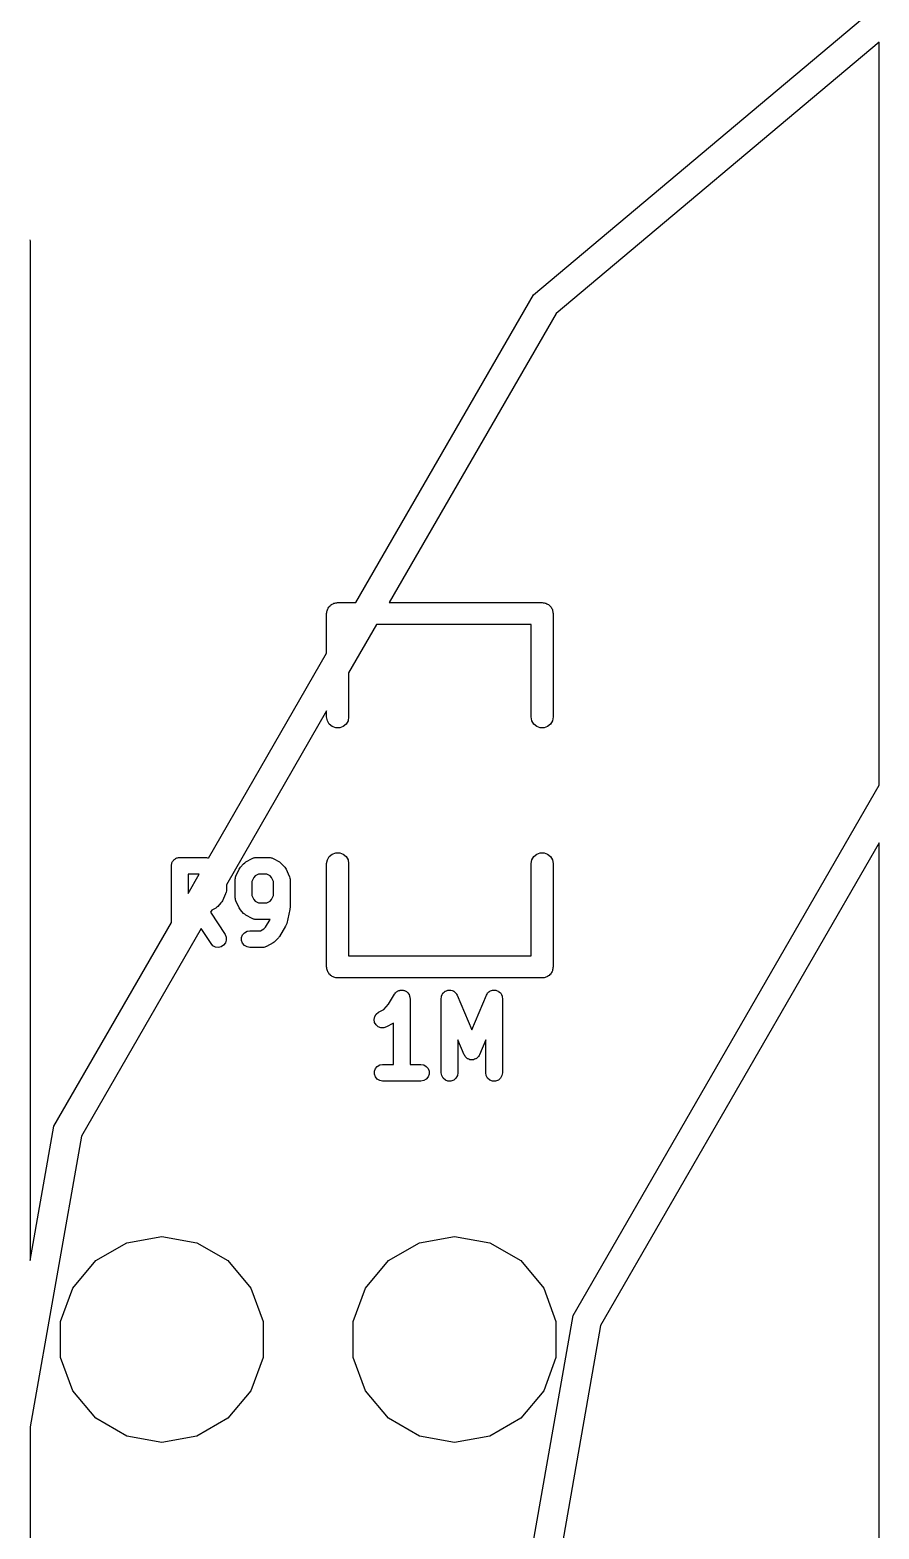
# Model space of a CAD drawing. Extents: x 173.7 to 229.3, y -126 to -74.1.
# Drawn here: x 182.1 to 187.9, y -96.29 to -86.06 of the extents above; entities that cross this region are included whole.
import ezdxf

# ---------------------------------------------------------------- set-up
doc = ezdxf.new("R2010")
doc.units = 0
doc.header["$MEASUREMENT"] = 0
doc.layers.add('BLACK', color=7, linetype='CONTINUOUS')

msp = doc.modelspace()

# ---------------------------------------------------------------- linework, layer by layer
at = {"layer": 'Black'}
for p, q in [((185.54, -87.8663), (187.9, -85.8858)), ((187.9, -86.1429), (185.693, -87.9949)), ((187.9, -91.216), (187.9, -86.1429)), ((182.098, -87.4914), (182.1, -87.5)), ((182.1, -87.5), (182.1, -94.4612)), ((184.326, -89.9685), (185.54, -87.8663)), ((185.693, -87.9949), (184.553, -89.9685)), ((184.126, -90.0435), (184.128, -90.037)), ((184.126, -90.314), (184.126, -90.0435)), ((184.128, -90.0305), (184.13, -90.0243)), ((184.128, -90.037), (184.128, -90.0305)), ((184.13, -90.0243), (184.131, -90.0178)), ((184.131, -90.0178), (184.134, -90.0122)), ((184.134, -90.0122), (184.137, -90.006)), ((184.137, -90.006), (184.141, -90.001)), ((184.141, -90.001), (184.144, -89.9953)), ((184.144, -89.9953), (184.149, -89.9911)), ((184.149, -89.9911), (184.153, -89.986)), ((184.153, -89.986), (184.159, -89.9828)), ((184.159, -89.9828), (184.164, -89.9785)), ((184.164, -89.9785), (184.17, -89.9763)), ((184.17, -89.9763), (184.176, -89.973)), ((184.176, -89.973), (184.182, -89.9719)), ((184.182, -89.9719), (184.188, -89.9696)), ((184.188, -89.9696), (184.195, -89.9696)), ((184.195, -89.9696), (184.201, -89.9685)), ((184.201, -89.9685), (184.326, -89.9685)), ((184.553, -89.9685), (185.599, -89.9685)), ((185.599, -89.9685), (185.605, -89.9696)), ((185.605, -89.9696), (185.612, -89.9696)), ((185.612, -89.9696), (185.618, -89.9719)), ((185.618, -89.9719), (185.624, -89.973)), ((185.624, -89.973), (185.63, -89.9763)), ((185.63, -89.9763), (185.636, -89.9785)), ((185.636, -89.9785), (185.641, -89.9828)), ((185.641, -89.9828), (185.647, -89.986)), ((185.647, -89.986), (185.651, -89.9911)), ((185.651, -89.9911), (185.656, -89.9953)), ((185.656, -89.9953), (185.659, -90.001)), ((185.659, -90.001), (185.663, -90.006)), ((185.663, -90.006), (185.666, -90.0122)), ((185.666, -90.0122), (185.669, -90.0178)), ((185.669, -90.0178), (185.67, -90.0243)), ((185.67, -90.0243), (185.672, -90.0305)), ((185.672, -90.0305), (185.672, -90.037)), ((185.672, -90.037), (185.673, -90.0435)), ((185.673, -90.0435), (185.673, -90.7496)), ((184.467, -90.1185), (184.276, -90.4481)), ((185.523, -90.1185), (184.467, -90.1185)), ((185.523, -90.7496), (185.523, -90.1185)), ((183.318, -91.7135), (184.126, -90.314)), ((184.276, -90.4481), (184.276, -90.7496)), ((184.126, -90.7079), (183.441, -91.8953)), ((184.126, -90.7496), (184.126, -90.7079)), ((184.131, -90.7753), (184.126, -90.7496)), ((184.144, -90.7978), (184.131, -90.7753)), ((184.272, -90.7753), (184.259, -90.7978)), ((184.276, -90.7496), (184.272, -90.7753)), ((185.528, -90.7753), (185.523, -90.7496)), ((185.541, -90.7978), (185.528, -90.7753)), ((185.669, -90.7753), (185.656, -90.7978)), ((185.673, -90.7496), (185.669, -90.7753)), ((184.164, -90.8146), (184.144, -90.7978)), ((184.188, -90.8235), (184.164, -90.8146)), ((184.215, -90.8235), (184.188, -90.8235)), ((184.239, -90.8146), (184.215, -90.8235)), ((184.259, -90.7978), (184.239, -90.8146)), ((185.561, -90.8146), (185.541, -90.7978)), ((185.585, -90.8235), (185.561, -90.8146)), ((185.612, -90.8235), (185.585, -90.8235)), ((185.636, -90.8146), (185.612, -90.8235)), ((185.656, -90.7978), (185.636, -90.8146)), ((185.81, -94.8354), (187.9, -91.216)), ((184.131, -91.7247), (184.144, -91.7022)), ((184.144, -91.7022), (184.164, -91.6854)), ((184.164, -91.6854), (184.188, -91.6765)), ((184.188, -91.6765), (184.215, -91.6765)), ((184.215, -91.6765), (184.239, -91.6854)), ((184.239, -91.6854), (184.259, -91.7022)), ((184.259, -91.7022), (184.272, -91.7247)), ((185.528, -91.7247), (185.541, -91.7022)), ((185.541, -91.7022), (185.561, -91.6854)), ((185.561, -91.6854), (185.585, -91.6765)), ((185.585, -91.6765), (185.612, -91.6765)), ((185.612, -91.6765), (185.636, -91.6854)), ((185.636, -91.6854), (185.656, -91.7022)), ((185.656, -91.7022), (185.669, -91.7247)), ((187.9, -91.6099), (185.998, -94.9038)), ((187.9, -108.39), (187.9, -91.6099)), ((183.065, -91.766), (183.066, -91.7611)), ((183.065, -92.1519), (183.065, -91.766)), ((183.066, -91.7561), (183.068, -91.7514)), ((183.066, -91.7611), (183.066, -91.7561)), ((183.068, -91.7514), (183.069, -91.7464)), ((183.069, -91.7464), (183.071, -91.7421)), ((183.071, -91.7421), (183.073, -91.7374)), ((183.073, -91.7374), (183.076, -91.7336)), ((183.076, -91.7336), (183.079, -91.7292)), ((183.079, -91.7292), (183.083, -91.726)), ((183.083, -91.726), (183.086, -91.7222)), ((183.086, -91.7222), (183.09, -91.7197)), ((183.09, -91.7197), (183.094, -91.7165)), ((183.094, -91.7165), (183.099, -91.7148)), ((183.099, -91.7148), (183.103, -91.7123)), ((183.103, -91.7123), (183.108, -91.7114)), ((183.108, -91.7114), (183.113, -91.7097)), ((183.113, -91.7097), (183.118, -91.7097)), ((183.118, -91.7097), (183.123, -91.7088)), ((183.123, -91.7088), (183.297, -91.7088)), ((183.297, -91.7088), (183.301, -91.7096)), ((183.301, -91.7096), (183.305, -91.7095)), ((183.305, -91.7095), (183.311, -91.7113)), ((183.311, -91.7113), (183.316, -91.7123)), ((183.316, -91.7123), (183.318, -91.7135)), ((183.506, -91.8375), (183.528, -91.7899)), ((183.528, -91.7899), (183.533, -91.7826)), ((183.533, -91.7826), (183.538, -91.7751)), ((183.538, -91.7751), (183.559, -91.7513)), ((183.559, -91.7513), (183.567, -91.7455)), ((183.567, -91.7455), (183.574, -91.7397)), ((183.574, -91.7397), (183.618, -91.7158)), ((183.618, -91.7158), (183.622, -91.7145)), ((183.622, -91.7145), (183.626, -91.7123)), ((183.626, -91.7123), (183.631, -91.7113)), ((183.631, -91.7113), (183.636, -91.7095)), ((183.636, -91.7095), (183.641, -91.7096)), ((183.641, -91.7096), (183.645, -91.7088)), ((183.645, -91.7088), (183.732, -91.7088)), ((183.732, -91.7088), (183.736, -91.7096)), ((183.736, -91.7096), (183.741, -91.7095)), ((183.741, -91.7095), (183.746, -91.7113)), ((183.746, -91.7113), (183.752, -91.7123)), ((183.752, -91.7123), (183.755, -91.7145)), ((183.755, -91.7145), (183.76, -91.7158)), ((183.76, -91.7158), (183.803, -91.7397)), ((183.803, -91.7397), (183.81, -91.7455)), ((183.81, -91.7455), (183.818, -91.7513)), ((183.818, -91.7513), (183.84, -91.7751)), ((183.84, -91.7751), (183.844, -91.7826)), ((183.844, -91.7826), (183.849, -91.7899)), ((183.849, -91.7899), (183.871, -91.8375)), ((184.126, -91.7504), (184.131, -91.7247)), ((184.126, -92.4565), (184.126, -91.7504)), ((184.272, -91.7247), (184.276, -91.7504)), ((184.276, -91.7504), (184.276, -92.3815)), ((185.523, -91.7504), (185.528, -91.7247)), ((185.523, -92.3815), (185.523, -91.7504)), ((185.669, -91.7247), (185.673, -91.7504)), ((185.673, -91.7504), (185.673, -92.4565)), ((183.18, -91.8231), (183.18, -91.9539)), ((183.18, -91.9539), (183.255, -91.8231)), ((183.255, -91.8231), (183.18, -91.8231)), ((183.441, -91.8953), (183.441, -91.9328)), ((183.501, -91.8568), (183.503, -91.8493)), ((183.501, -91.859), (183.501, -91.8568)), ((183.501, -91.8613), (183.501, -91.859)), ((183.501, -91.9804), (183.501, -91.8613)), ((183.503, -91.8493), (183.504, -91.8417)), ((183.504, -91.8417), (183.505, -91.8398)), ((183.505, -91.8398), (183.506, -91.8375)), ((183.628, -91.8456), (183.615, -91.8737)), ((183.615, -91.8737), (183.615, -91.968)), ((183.637, -91.8354), (183.628, -91.8456)), ((183.66, -91.8231), (183.637, -91.8354)), ((183.718, -91.8231), (183.66, -91.8231)), ((183.74, -91.8354), (183.718, -91.8231)), ((183.749, -91.8456), (183.74, -91.8354)), ((183.762, -91.8737), (183.749, -91.8456)), ((183.762, -91.968), (183.762, -91.8737)), ((183.871, -91.8375), (183.872, -91.8398)), ((183.872, -91.8398), (183.873, -91.8417)), ((183.873, -91.8417), (183.874, -91.8493)), ((183.874, -91.8493), (183.876, -91.8568)), ((183.876, -91.8568), (183.876, -91.859)), ((183.876, -91.859), (183.876, -91.8613)), ((183.876, -91.8613), (183.876, -92.0519)), ((183.409, -92.0115), (183.404, -92.019)), ((183.414, -92.0042), (183.409, -92.0115)), ((183.436, -91.9565), (183.414, -92.0042)), ((183.438, -91.9523), (183.436, -91.9543)), ((183.436, -91.9543), (183.436, -91.9565)), ((183.439, -91.9448), (183.438, -91.9523)), ((183.441, -91.9373), (183.439, -91.9448)), ((183.441, -91.9328), (183.441, -91.935)), ((183.441, -91.935), (183.441, -91.9373)), ((183.501, -91.9827), (183.501, -91.9804)), ((183.501, -91.985), (183.501, -91.9827)), ((183.503, -91.9924), (183.501, -91.985)), ((183.504, -92), (183.503, -91.9924)), ((183.505, -92.002), (183.504, -92)), ((183.506, -92.0042), (183.505, -92.002)), ((183.528, -92.0518), (183.506, -92.0042)), ((183.615, -91.968), (183.628, -91.9962)), ((183.628, -91.9962), (183.637, -92.0063)), ((183.637, -92.0063), (183.66, -92.0186)), ((183.718, -92.0186), (183.74, -92.0063)), ((183.74, -92.0063), (183.749, -91.9962)), ((183.749, -91.9962), (183.762, -91.968)), ((183.341, -92.0693), (183.333, -92.0815)), ((183.333, -92.0815), (183.432, -92.2356)), ((183.368, -92.0544), (183.341, -92.0693)), ((183.375, -92.0485), (183.368, -92.0544)), ((183.382, -92.0428), (183.375, -92.0485)), ((183.404, -92.019), (183.382, -92.0428)), ((183.533, -92.0591), (183.528, -92.0518)), ((183.538, -92.0666), (183.533, -92.0591)), ((183.559, -92.0905), (183.538, -92.0666)), ((183.567, -92.0962), (183.559, -92.0905)), ((183.574, -92.102), (183.567, -92.0962)), ((183.618, -92.1259), (183.574, -92.102)), ((183.66, -92.0186), (183.718, -92.0186)), ((183.875, -92.0646), (183.853, -92.1599)), ((183.876, -92.0519), (183.875, -92.0582)), ((183.875, -92.0582), (183.875, -92.0646)), ((182.262, -93.5438), (183.065, -92.1519)), ((183.269, -92.193), (182.45, -93.6122)), ((183.336, -92.2972), (183.269, -92.193)), ((183.565, -92.2226), (183.582, -92.2127)), ((183.582, -92.2127), (183.602, -92.2092)), ((183.602, -92.2092), (183.674, -92.2092)), ((183.622, -92.1273), (183.618, -92.1259)), ((183.626, -92.1294), (183.622, -92.1273)), ((183.631, -92.1304), (183.626, -92.1294)), ((183.636, -92.1322), (183.631, -92.1304)), ((183.641, -92.1321), (183.636, -92.1322)), ((183.645, -92.1329), (183.641, -92.1321)), ((183.732, -92.1329), (183.645, -92.1329)), ((183.674, -92.2092), (183.696, -92.197)), ((183.696, -92.197), (183.708, -92.1842)), ((183.708, -92.1842), (183.74, -92.1322)), ((183.736, -92.1321), (183.732, -92.1329)), ((183.74, -92.1322), (183.736, -92.1321)), ((183.846, -92.177), (183.803, -92.2484)), ((183.85, -92.1684), (183.846, -92.177)), ((183.853, -92.1599), (183.85, -92.1684)), ((183.349, -92.3118), (183.336, -92.2972)), ((183.367, -92.3209), (183.349, -92.3118)), ((183.386, -92.3235), (183.367, -92.3209)), ((183.406, -92.3191), (183.386, -92.3235)), ((183.422, -92.3084), (183.406, -92.3191)), ((183.435, -92.2927), (183.422, -92.3084)), ((183.432, -92.2356), (183.44, -92.2539)), ((183.44, -92.2737), (183.435, -92.2927)), ((183.44, -92.2539), (183.44, -92.2737)), ((183.545, -92.2564), (183.552, -92.2378)), ((183.545, -92.2763), (183.545, -92.2564)), ((183.552, -92.2949), (183.545, -92.2763)), ((183.552, -92.2378), (183.565, -92.2226)), ((183.565, -92.3101), (183.552, -92.2949)), ((183.582, -92.3201), (183.565, -92.3101)), ((183.602, -92.3235), (183.582, -92.3201)), ((183.703, -92.321), (183.697, -92.3229)), ((183.708, -92.3201), (183.703, -92.321)), ((183.712, -92.3179), (183.708, -92.3201)), ((183.716, -92.3165), (183.712, -92.3179)), ((183.76, -92.2927), (183.716, -92.3165)), ((183.767, -92.2868), (183.76, -92.2927)), ((183.774, -92.2811), (183.767, -92.2868)), ((183.796, -92.2573), (183.774, -92.2811)), ((183.799, -92.2526), (183.796, -92.2573)), ((183.803, -92.2484), (183.799, -92.2526)), ((183.689, -92.3235), (183.602, -92.3235)), ((183.693, -92.3228), (183.689, -92.3235)), ((183.697, -92.3229), (183.693, -92.3228)), ((184.276, -92.3815), (185.523, -92.3815)), ((184.128, -92.463), (184.126, -92.4565)), ((184.128, -92.4695), (184.128, -92.463)), ((184.13, -92.4757), (184.128, -92.4695)), ((184.131, -92.4822), (184.13, -92.4757)), ((184.134, -92.4878), (184.131, -92.4822)), ((184.137, -92.494), (184.134, -92.4878)), ((184.141, -92.499), (184.137, -92.494)), ((184.144, -92.5047), (184.141, -92.499)), ((184.149, -92.5089), (184.144, -92.5047)), ((184.153, -92.514), (184.149, -92.5089)), ((184.159, -92.5172), (184.153, -92.514)), ((184.164, -92.5215), (184.159, -92.5172)), ((184.17, -92.5237), (184.164, -92.5215)), ((184.176, -92.527), (184.17, -92.5237)), ((185.63, -92.5237), (185.624, -92.527)), ((185.636, -92.5215), (185.63, -92.5237)), ((185.641, -92.5172), (185.636, -92.5215)), ((185.647, -92.514), (185.641, -92.5172)), ((185.651, -92.5089), (185.647, -92.514)), ((185.656, -92.5047), (185.651, -92.5089)), ((185.659, -92.499), (185.656, -92.5047)), ((185.663, -92.494), (185.659, -92.499)), ((185.666, -92.4878), (185.663, -92.494)), ((185.669, -92.4822), (185.666, -92.4878)), ((185.67, -92.4757), (185.669, -92.4822)), ((185.672, -92.4695), (185.67, -92.4757)), ((185.673, -92.4565), (185.672, -92.463)), ((185.672, -92.463), (185.672, -92.4695)), ((184.182, -92.5281), (184.176, -92.527)), ((184.188, -92.5304), (184.182, -92.5281)), ((184.195, -92.5304), (184.188, -92.5304)), ((184.201, -92.5315), (184.195, -92.5304)), ((185.599, -92.5315), (184.201, -92.5315)), ((184.599, -92.6308), (184.603, -92.6267)), ((184.603, -92.6267), (184.607, -92.6245)), ((184.607, -92.6245), (184.61, -92.6216)), ((184.61, -92.6216), (184.615, -92.6197)), ((184.615, -92.6197), (184.62, -92.617)), ((184.62, -92.617), (184.625, -92.6163)), ((184.625, -92.6163), (184.629, -92.6148)), ((184.629, -92.6148), (184.634, -92.6148)), ((184.634, -92.6148), (184.64, -92.6139)), ((184.64, -92.6139), (184.644, -92.6148)), ((184.644, -92.6148), (184.649, -92.6148)), ((184.649, -92.6148), (184.654, -92.6167)), ((184.654, -92.6167), (184.659, -92.6177)), ((184.659, -92.6177), (184.663, -92.62)), ((184.663, -92.62), (184.667, -92.6216)), ((184.667, -92.6216), (184.672, -92.6251)), ((184.672, -92.6251), (184.676, -92.6279)), ((184.676, -92.6279), (184.679, -92.6314)), ((184.922, -92.6343), (184.928, -92.6288)), ((184.928, -92.6288), (184.934, -92.623)), ((184.934, -92.623), (184.936, -92.6225)), ((184.936, -92.6225), (184.937, -92.6216)), ((184.937, -92.6216), (184.945, -92.6187)), ((184.945, -92.6187), (184.953, -92.6153)), ((184.953, -92.6153), (184.954, -92.6153)), ((184.954, -92.6153), (184.955, -92.6148)), ((184.955, -92.6148), (184.964, -92.6148)), ((184.964, -92.6148), (184.972, -92.6144)), ((184.972, -92.6144), (184.974, -92.6148)), ((184.974, -92.6148), (184.975, -92.6148)), ((184.975, -92.6148), (184.983, -92.6177)), ((184.983, -92.6177), (184.991, -92.6202)), ((184.991, -92.6202), (184.993, -92.6211)), ((184.993, -92.6211), (184.994, -92.6216)), ((184.994, -92.6216), (185, -92.6271)), ((185, -92.6271), (185.007, -92.6323)), ((185.228, -92.6323), (185.235, -92.6271)), ((185.235, -92.6271), (185.242, -92.6216)), ((185.242, -92.6216), (185.243, -92.6211)), ((185.243, -92.6211), (185.244, -92.6202)), ((185.244, -92.6202), (185.252, -92.6177)), ((185.252, -92.6177), (185.26, -92.6148)), ((185.26, -92.6148), (185.262, -92.6148)), ((185.262, -92.6148), (185.263, -92.6144)), ((185.263, -92.6144), (185.271, -92.6148)), ((185.271, -92.6148), (185.28, -92.6148)), ((185.28, -92.6148), (185.281, -92.6153)), ((185.281, -92.6153), (185.283, -92.6153)), ((185.283, -92.6153), (185.291, -92.6187)), ((185.291, -92.6187), (185.299, -92.6216)), ((185.299, -92.6216), (185.3, -92.6225)), ((185.3, -92.6225), (185.301, -92.623)), ((185.301, -92.623), (185.307, -92.6288)), ((185.307, -92.6288), (185.314, -92.6343)), ((185.605, -92.5304), (185.599, -92.5315)), ((185.612, -92.5304), (185.605, -92.5304)), ((185.618, -92.5281), (185.612, -92.5304)), ((185.624, -92.527), (185.618, -92.5281)), ((184.516, -92.7467), (184.549, -92.7095)), ((184.549, -92.7095), (184.59, -92.6417)), ((184.59, -92.6417), (184.593, -92.6382)), ((184.593, -92.6382), (184.595, -92.6343)), ((184.595, -92.6343), (184.599, -92.6308)), ((184.679, -92.6314), (184.683, -92.6343)), ((184.683, -92.6343), (184.685, -92.6391)), ((184.685, -92.6391), (184.689, -92.6433)), ((184.689, -92.6433), (184.69, -92.6476)), ((184.69, -92.6476), (184.692, -92.6515)), ((184.692, -92.6515), (184.693, -92.6569)), ((184.693, -92.6569), (184.695, -92.6621)), ((184.695, -92.6621), (184.695, -92.6666)), ((184.695, -92.6666), (184.696, -92.6711)), ((184.696, -92.6711), (184.696, -93.1219)), ((184.908, -92.6711), (184.91, -92.6626)), ((184.908, -93.1791), (184.908, -92.6711)), ((184.91, -92.6626), (184.911, -92.6542)), ((184.911, -92.6529), (184.912, -92.6515)), ((184.911, -92.6542), (184.911, -92.6529)), ((184.912, -92.6515), (184.916, -92.6441)), ((184.916, -92.6441), (184.92, -92.6365)), ((184.92, -92.6365), (184.921, -92.6355)), ((184.921, -92.6355), (184.922, -92.6343)), ((185.007, -92.6323), (185.008, -92.6334)), ((185.008, -92.6334), (185.009, -92.6343)), ((185.009, -92.6343), (185.013, -92.6417)), ((185.013, -92.6417), (185.018, -92.6489)), ((185.018, -92.6489), (185.118, -92.8863)), ((185.118, -92.8863), (185.217, -92.6489)), ((185.217, -92.6489), (185.222, -92.6417)), ((185.222, -92.6417), (185.226, -92.6343)), ((185.226, -92.6343), (185.227, -92.6334)), ((185.227, -92.6334), (185.228, -92.6323)), ((185.314, -92.6343), (185.315, -92.6355)), ((185.315, -92.6355), (185.316, -92.6365)), ((185.316, -92.6365), (185.32, -92.6441)), ((185.32, -92.6441), (185.324, -92.6515)), ((185.324, -92.6515), (185.324, -92.6529)), ((185.324, -92.6529), (185.325, -92.6542)), ((185.325, -92.6542), (185.326, -92.6626)), ((185.326, -92.6626), (185.327, -92.6711)), ((185.327, -92.6711), (185.327, -93.1791)), ((184.451, -92.8153), (184.455, -92.7958)), ((184.454, -92.8349), (184.451, -92.8153)), ((184.455, -92.7958), (184.465, -92.7788)), ((184.465, -92.7788), (184.48, -92.7663)), ((184.48, -92.7663), (184.516, -92.7467)), ((184.464, -92.8522), (184.454, -92.8349)), ((184.479, -92.8652), (184.464, -92.8522)), ((184.497, -92.8723), (184.479, -92.8652)), ((184.517, -92.8726), (184.497, -92.8723)), ((184.536, -92.8662), (184.517, -92.8726)), ((184.579, -92.842), (184.536, -92.8662)), ((184.582, -92.8402), (184.579, -92.842)), ((184.582, -93.1219), (184.582, -92.8402)), ((185.065, -93.0561), (185.022, -92.9547)), ((185.022, -92.9547), (185.022, -93.1791)), ((185.213, -92.9547), (185.17, -93.0561)), ((185.213, -93.1791), (185.213, -92.9547)), ((184.459, -93.1505), (184.471, -93.1353)), ((184.471, -93.1353), (184.489, -93.1254)), ((184.489, -93.1254), (184.508, -93.1219)), ((184.508, -93.1219), (184.582, -93.1219)), ((184.696, -93.1219), (184.769, -93.1219)), ((184.769, -93.1219), (184.789, -93.1254)), ((184.789, -93.1254), (184.806, -93.1353)), ((184.806, -93.1353), (184.819, -93.1505)), ((185.069, -93.0621), (185.065, -93.0561)), ((185.072, -93.0685), (185.069, -93.0621)), ((185.074, -93.0704), (185.072, -93.0685)), ((185.076, -93.0727), (185.074, -93.0704)), ((185.081, -93.0771), (185.076, -93.0727)), ((185.087, -93.082), (185.081, -93.0771)), ((185.089, -93.0831), (185.087, -93.082)), ((185.092, -93.0847), (185.089, -93.0831)), ((185.098, -93.0869), (185.092, -93.0847)), ((185.105, -93.0897), (185.098, -93.0869)), ((185.108, -93.0898), (185.105, -93.0897)), ((185.111, -93.0906), (185.108, -93.0898)), ((185.118, -93.0903), (185.111, -93.0906)), ((185.125, -93.0906), (185.118, -93.0903)), ((185.128, -93.0898), (185.125, -93.0906)), ((185.13, -93.0897), (185.128, -93.0898)), ((185.137, -93.0869), (185.13, -93.0897)), ((185.144, -93.0847), (185.137, -93.0869)), ((185.146, -93.0831), (185.144, -93.0847)), ((185.149, -93.082), (185.146, -93.0831)), ((185.154, -93.0771), (185.149, -93.082)), ((185.16, -93.0727), (185.154, -93.0771)), ((185.161, -93.0704), (185.16, -93.0727)), ((185.163, -93.0685), (185.161, -93.0704)), ((185.167, -93.0621), (185.163, -93.0685)), ((185.17, -93.0561), (185.167, -93.0621)), ((184.452, -93.1691), (184.459, -93.1505)), ((184.452, -93.189), (184.452, -93.1691)), ((184.459, -93.2076), (184.452, -93.189)), ((184.471, -93.2228), (184.459, -93.2076)), ((184.489, -93.2328), (184.471, -93.2228)), ((184.508, -93.2362), (184.489, -93.2328)), ((184.769, -93.2362), (184.508, -93.2362)), ((184.789, -93.2328), (184.769, -93.2362)), ((184.806, -93.2228), (184.789, -93.2328)), ((184.819, -93.2076), (184.806, -93.2228)), ((184.819, -93.1505), (184.826, -93.1691)), ((184.826, -93.189), (184.819, -93.2076)), ((184.826, -93.1691), (184.826, -93.189)), ((184.912, -93.1986), (184.908, -93.1791)), ((184.922, -93.2158), (184.912, -93.1986)), ((184.937, -93.2286), (184.922, -93.2158)), ((184.955, -93.2354), (184.937, -93.2286)), ((184.975, -93.2354), (184.955, -93.2354)), ((184.994, -93.2286), (184.975, -93.2354)), ((185.009, -93.2158), (184.994, -93.2286)), ((185.019, -93.1986), (185.009, -93.2158)), ((185.022, -93.1791), (185.019, -93.1986)), ((185.216, -93.1986), (185.213, -93.1791)), ((185.226, -93.2158), (185.216, -93.1986)), ((185.242, -93.2286), (185.226, -93.2158)), ((185.26, -93.2354), (185.242, -93.2286)), ((185.28, -93.2354), (185.26, -93.2354)), ((185.299, -93.2286), (185.28, -93.2354)), ((185.314, -93.2158), (185.299, -93.2286)), ((185.324, -93.1986), (185.314, -93.2158)), ((185.327, -93.1791), (185.324, -93.1986)), ((182.1, -94.4612), (182.262, -93.5438)), ((182.45, -93.6122), (182.1, -95.5954)), ((182.548, -94.4617), (182.76, -94.3397)), ((182.76, -94.3397), (183, -94.2973)), ((183, -94.2973), (183.24, -94.3397)), ((183.24, -94.3397), (183.452, -94.4617)), ((184.548, -94.4617), (184.76, -94.3397)), ((184.76, -94.3397), (185, -94.2973)), ((185, -94.2973), (185.24, -94.3397)), ((185.24, -94.3397), (185.452, -94.4617)), ((182.391, -94.6487), (182.548, -94.4617)), ((183.452, -94.4617), (183.609, -94.6487)), ((184.391, -94.6487), (184.548, -94.4617)), ((185.452, -94.4617), (185.609, -94.6487)), ((182.308, -94.878), (182.391, -94.6487)), ((183.609, -94.6487), (183.692, -94.878)), ((184.308, -94.878), (184.391, -94.6487)), ((185.609, -94.6487), (185.692, -94.878)), ((182.308, -95.122), (182.308, -94.878)), ((183.692, -94.878), (183.692, -95.122)), ((184.308, -95.122), (184.308, -94.878)), ((185.511, -96.5325), (185.81, -94.8354)), ((185.692, -94.878), (185.692, -95.122)), ((185.998, -94.9038), (185.664, -96.8006)), ((182.391, -95.3513), (182.308, -95.122)), ((183.692, -95.122), (183.609, -95.3513)), ((184.391, -95.3513), (184.308, -95.122)), ((185.692, -95.122), (185.609, -95.3513)), ((182.548, -95.5383), (182.391, -95.3513)), ((183.609, -95.3513), (183.452, -95.5383)), ((184.548, -95.5383), (184.391, -95.3513)), ((185.609, -95.3513), (185.452, -95.5383)), ((182.1, -95.5954), (182.1, -104.405)), ((182.76, -95.6603), (182.548, -95.5383)), ((183.452, -95.5383), (183.24, -95.6603)), ((184.76, -95.6603), (184.548, -95.5383)), ((185.452, -95.5383), (185.24, -95.6603)), ((183, -95.7027), (182.76, -95.6603)), ((183.24, -95.6603), (183, -95.7027)), ((185, -95.7027), (184.76, -95.6603)), ((185.24, -95.6603), (185, -95.7027))]:
    msp.add_line(p, q, dxfattribs=at)

doc.saveas('drawing.dxf')
